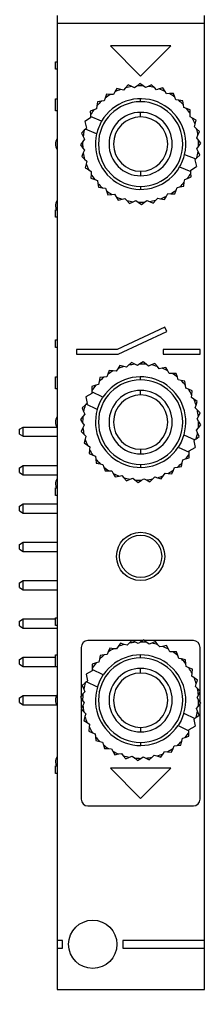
# Model space of a CAD drawing. Extents: x 93 to 105, y 84 to 213.
# Drawn here: x 92.6 to 104.9, y 84.3 to 148.5 of the extents above; entities that cross this region are included whole.
import ezdxf

# ---------------------------------------------------------------- set-up
doc = ezdxf.new("R2010")
doc.units = 0
doc.layers.get('0').update_dxf_attribs({"linetype": 'CONTINUOUS'})

msp = doc.modelspace()

# ---------------------------------------------------------------- linework, layer by layer
at = {"color": 7, "linetype": 'CONTINUOUS'}
for p, q in [((95.091, 148.795), (95.091, 148.295)), ((104.891, 148.295), (104.891, 148.795)), ((95.091, 148.295), (104.891, 148.295)), ((95.091, 148.295), (95.091, 87.545)), ((104.891, 87.545), (104.891, 148.295)), ((102.641, 146.79), (98.641, 146.79)), ((98.641, 146.79), (100.641, 144.79)), ((100.641, 144.79), (102.641, 146.79)), ((94.991, 145.24), (94.991, 145.74)), ((94.991, 145.74), (95.091, 145.74)), ((95.091, 145.24), (94.991, 145.24)), ((99.064, 143.967), (98.929, 143.739)), ((99.322, 143.908), (99.064, 143.967)), ((99.635, 144.007), (99.507, 143.865)), ((99.812, 144.203), (99.635, 144.007)), ((100.053, 144.095), (99.812, 144.203)), ((100.227, 144.017), (100.053, 144.095)), ((100.379, 144.131), (100.227, 144.017)), ((100.591, 144.29), (100.379, 144.131)), ((100.807, 144.137), (100.591, 144.29)), ((100.962, 144.027), (100.807, 144.137)), ((101.133, 144.109), (100.962, 144.027)), ((101.372, 144.223), (101.133, 144.109)), ((101.554, 144.03), (101.372, 144.223)), ((101.684, 143.892), (101.554, 144.03)), ((101.869, 143.939), (101.684, 143.892)), ((102.125, 144.005), (101.869, 143.939)), ((102.266, 143.78), (102.125, 144.005)), ((94.991, 142.49), (94.991, 143.29)), ((94.991, 143.29), (95.091, 143.29)), ((98.289, 143.339), (98.226, 143.159)), ((98.377, 143.588), (98.289, 143.339)), ((98.642, 143.581), (98.377, 143.588)), ((98.832, 143.575), (98.642, 143.581)), ((98.929, 143.739), (98.832, 143.575)), ((99.507, 143.865), (99.322, 143.908)), ((100.641, 143.09), (100.641, 143.29)), ((102.367, 143.619), (102.266, 143.78)), ((102.557, 143.629), (102.367, 143.619)), ((102.821, 143.644), (102.557, 143.629)), ((102.916, 143.396), (102.821, 143.644)), ((102.983, 143.219), (102.916, 143.396)), ((97.74, 142.821), (97.712, 142.633)), ((97.777, 143.083), (97.74, 142.821)), ((98.038, 143.128), (97.777, 143.083)), ((98.226, 143.159), (98.038, 143.128)), ((103.172, 143.191), (102.983, 143.219)), ((103.434, 143.154), (103.172, 143.191)), ((103.478, 142.893), (103.434, 143.154)), ((103.51, 142.705), (103.478, 142.893)), ((103.689, 142.642), (103.51, 142.705)), ((103.939, 142.554), (103.689, 142.642)), ((95.091, 142.49), (94.991, 142.49)), ((97.312, 142.017), (96.926, 141.775)), ((97.535, 142.565), (97.287, 142.471)), ((97.287, 142.471), (97.302, 142.207)), ((97.302, 142.207), (97.307, 142.108)), ((98.053, 141.809), (97.307, 142.108)), ((97.307, 142.108), (97.312, 142.017)), ((97.712, 142.633), (97.535, 142.565)), ((100.641, 142.09), (100.641, 142.39)), ((103.926, 142.099), (103.931, 142.289)), ((104.089, 142.002), (103.926, 142.099)), ((103.931, 142.289), (103.939, 142.554)), ((104.317, 141.867), (104.089, 142.002)), ((96.926, 141.775), (97.039, 141.334)), ((104.215, 141.424), (104.258, 141.609)), ((104.357, 141.296), (104.215, 141.424)), ((104.258, 141.609), (104.317, 141.867)), ((96.901, 141.204), (96.708, 141.022)), ((96.708, 141.022), (96.822, 140.783)), ((96.822, 140.783), (96.904, 140.611)), ((96.973, 141.272), (96.901, 141.204)), ((97.039, 141.334), (96.973, 141.272)), ((97.719, 140.973), (96.973, 141.272)), ((104.554, 141.119), (104.357, 141.296)), ((104.368, 140.704), (104.446, 140.878)), ((104.446, 140.878), (104.554, 141.119)), ((96.794, 140.456), (96.641, 140.241)), ((96.641, 140.241), (96.8, 140.029)), ((96.904, 140.611), (96.794, 140.456)), ((104.482, 140.552), (104.368, 140.704)), ((104.377, 139.969), (104.487, 140.124)), ((104.64, 140.34), (104.482, 140.552)), ((104.487, 140.124), (104.64, 140.34)), ((96.836, 139.703), (96.728, 139.461)), ((96.728, 139.461), (96.924, 139.284)), ((96.8, 140.029), (96.914, 139.876)), ((96.914, 139.876), (96.836, 139.703)), ((103.562, 139.607), (104.308, 139.309)), ((104.459, 139.798), (104.377, 139.969)), ((104.381, 139.377), (104.573, 139.559)), ((104.573, 139.559), (104.459, 139.798)), ((96.924, 139.284), (97.066, 139.157)), ((97.023, 138.972), (96.964, 138.714)), ((97.066, 139.157), (97.023, 138.972)), ((103.97, 138.564), (104.355, 138.806)), ((104.308, 139.309), (104.242, 139.247)), ((104.242, 139.247), (104.355, 138.806)), ((104.381, 139.377), (104.308, 139.309)), ((96.964, 138.714), (97.192, 138.579)), ((97.192, 138.579), (97.356, 138.482)), ((97.35, 138.291), (97.343, 138.027)), ((97.356, 138.482), (97.35, 138.291)), ((100.641, 138.49), (100.641, 138.19)), ((103.228, 138.772), (103.974, 138.473)), ((103.974, 138.473), (103.97, 138.564)), ((103.98, 138.374), (103.974, 138.473)), ((103.994, 138.11), (103.98, 138.374)), ((97.343, 138.027), (97.592, 137.939)), ((97.592, 137.939), (97.772, 137.875)), ((97.772, 137.875), (97.803, 137.688)), ((97.803, 137.688), (97.848, 137.427)), ((103.243, 137.453), (103.504, 137.497)), ((103.504, 137.497), (103.542, 137.759)), ((103.542, 137.759), (103.569, 137.948)), ((103.569, 137.948), (103.747, 138.015)), ((103.747, 138.015), (103.994, 138.11)), ((97.848, 137.427), (98.11, 137.389)), ((98.11, 137.389), (98.298, 137.362)), ((98.298, 137.362), (98.366, 137.184)), ((98.366, 137.184), (98.46, 136.937)), ((98.46, 136.937), (98.724, 136.951)), ((98.724, 136.951), (98.914, 136.961)), ((98.914, 136.961), (99.015, 136.8)), ((100.641, 137.49), (100.641, 137.29)), ((102.352, 136.842), (102.449, 137.005)), ((102.449, 137.005), (102.64, 137)), ((102.64, 137), (102.904, 136.992)), ((102.904, 136.992), (102.992, 137.242)), ((102.992, 137.242), (103.056, 137.421)), ((103.056, 137.421), (103.243, 137.453)), ((99.015, 136.8), (99.156, 136.576)), ((99.156, 136.576), (99.412, 136.642)), ((99.412, 136.642), (99.597, 136.689)), ((99.597, 136.689), (99.727, 136.55)), ((99.727, 136.55), (99.909, 136.358)), ((99.909, 136.358), (100.148, 136.472)), ((100.148, 136.472), (100.32, 136.554)), ((100.32, 136.554), (100.475, 136.444)), ((100.475, 136.444), (100.69, 136.291)), ((100.69, 136.291), (100.902, 136.449)), ((100.902, 136.449), (101.055, 136.563)), ((101.055, 136.563), (101.228, 136.485)), ((101.228, 136.485), (101.47, 136.377)), ((101.47, 136.377), (101.647, 136.574)), ((101.647, 136.574), (101.774, 136.716)), ((101.774, 136.716), (101.959, 136.673)), ((101.959, 136.673), (102.217, 136.614)), ((102.217, 136.614), (102.352, 136.842)), ((94.991, 135.44), (94.991, 135.94)), ((94.991, 135.94), (95.091, 135.94)), ((95.091, 135.44), (94.991, 135.44)), ((102.246, 128.155), (99.074, 126.675)), ((99.141, 126.375), (102.373, 127.883)), ((102.373, 127.883), (102.246, 128.155)), ((94.991, 126.825), (94.991, 127.325)), ((94.991, 127.325), (95.091, 127.325)), ((95.091, 126.825), (94.991, 126.825)), ((99.074, 126.675), (96.391, 126.675)), ((96.391, 126.675), (96.391, 126.375)), ((102.141, 126.675), (102.141, 126.375)), ((104.591, 126.675), (102.141, 126.675)), ((104.591, 126.375), (104.591, 126.675)), ((96.391, 126.375), (99.141, 126.375)), ((102.141, 126.375), (104.591, 126.375)), ((98.56, 125.292), (98.459, 125.047)), ((98.824, 125.27), (98.56, 125.292)), ((99.119, 125.412), (99.013, 125.254)), ((99.266, 125.632), (99.119, 125.412)), ((99.521, 125.559), (99.266, 125.632)), ((99.704, 125.506), (99.521, 125.559)), ((99.838, 125.641), (99.704, 125.506)), ((100.026, 125.828), (99.838, 125.641)), ((100.261, 125.707), (100.026, 125.828)), ((100.43, 125.619), (100.261, 125.707)), ((100.588, 125.725), (100.43, 125.619)), ((100.809, 125.872), (100.588, 125.725)), ((101.016, 125.707), (100.809, 125.872)), ((101.165, 125.589), (101.016, 125.707)), ((101.34, 125.661), (101.165, 125.589)), ((101.585, 125.762), (101.34, 125.661)), ((101.756, 125.56), (101.585, 125.762)), ((101.879, 125.415), (101.756, 125.56)), ((102.066, 125.452), (101.879, 125.415)), ((102.325, 125.503), (102.066, 125.452)), ((102.454, 125.272), (102.325, 125.503)), ((94.991, 124.075), (94.991, 124.875)), ((94.991, 124.875), (95.091, 124.875)), ((97.934, 124.82), (97.882, 124.561)), ((98.196, 124.85), (97.934, 124.82)), ((98.386, 124.872), (98.196, 124.85)), ((98.459, 125.047), (98.386, 124.872)), ((99.013, 125.254), (98.824, 125.27)), ((100.641, 124.675), (100.641, 124.875)), ((102.546, 125.105), (102.454, 125.272)), ((102.736, 125.105), (102.546, 125.105)), ((103.001, 125.105), (102.736, 125.105)), ((103.081, 124.853), (103.001, 125.105)), ((103.139, 124.672), (103.081, 124.853)), ((103.326, 124.634), (103.139, 124.672)), ((95.091, 124.075), (94.991, 124.075)), ((97.663, 124.316), (97.411, 124.235)), ((97.411, 124.235), (97.411, 123.971)), ((97.844, 124.374), (97.663, 124.316)), ((97.882, 124.561), (97.844, 124.374)), ((103.585, 124.582), (103.326, 124.634)), ((103.615, 124.32), (103.585, 124.582)), ((103.637, 124.13), (103.615, 124.32)), ((103.813, 124.057), (103.637, 124.13)), ((104.057, 123.956), (103.813, 124.057)), ((97.411, 123.78), (97.013, 123.56)), ((97.013, 123.56), (97.101, 123.114)), ((97.411, 123.971), (97.411, 123.871)), ((98.14, 123.533), (97.411, 123.871)), ((97.411, 123.871), (97.411, 123.78)), ((100.641, 123.675), (100.641, 123.975)), ((104.019, 123.503), (104.035, 123.692)), ((104.177, 123.397), (104.019, 123.503)), ((104.035, 123.692), (104.057, 123.956)), ((104.397, 123.25), (104.177, 123.397)), ((96.956, 122.991), (96.754, 122.82)), ((96.754, 122.82), (96.855, 122.575)), ((97.032, 123.055), (96.956, 122.991)), ((97.101, 123.114), (97.032, 123.055)), ((97.761, 122.716), (97.032, 123.055)), ((104.272, 122.812), (104.324, 122.995)), ((104.406, 122.678), (104.272, 122.812)), ((104.324, 122.995), (104.397, 123.25)), ((96.809, 122.25), (96.644, 122.043)), ((96.927, 122.399), (96.809, 122.25)), ((96.855, 122.575), (96.927, 122.399)), ((104.385, 122.086), (104.472, 122.255)), ((104.49, 121.928), (104.385, 122.086)), ((104.593, 122.49), (104.406, 122.678)), ((104.472, 122.255), (104.593, 122.49)), ((92.589, 121.399), (92.843, 121.545)), ((92.843, 120.936), (92.843, 121.545)), ((92.843, 121.545), (95.067, 121.545)), ((96.644, 122.043), (96.791, 121.823)), ((96.809, 121.496), (96.688, 121.26)), ((96.791, 121.823), (96.897, 121.665)), ((96.897, 121.665), (96.809, 121.496)), ((104.354, 121.351), (104.472, 121.5)), ((104.472, 121.5), (104.637, 121.707)), ((104.637, 121.707), (104.49, 121.928)), ((92.589, 121.082), (92.589, 121.399)), ((92.589, 121.082), (92.843, 120.936)), ((92.843, 120.936), (95.091, 120.936)), ((96.688, 121.26), (96.875, 121.073)), ((96.875, 121.073), (97.01, 120.938)), ((97.01, 120.938), (96.957, 120.756)), ((103.52, 121.034), (104.25, 120.696)), ((104.326, 120.76), (104.528, 120.931)), ((104.426, 121.175), (104.354, 121.351)), ((104.528, 120.931), (104.426, 121.175)), ((96.957, 120.756), (96.884, 120.501)), ((96.884, 120.501), (97.104, 120.354)), ((97.104, 120.354), (97.262, 120.248)), ((97.262, 120.248), (97.246, 120.058)), ((103.141, 120.218), (103.871, 119.879)), ((103.871, 119.97), (104.269, 120.191)), ((104.25, 120.696), (104.18, 120.637)), ((104.18, 120.637), (104.269, 120.191)), ((104.326, 120.76), (104.25, 120.696)), ((97.246, 120.058), (97.224, 119.795)), ((97.224, 119.795), (97.469, 119.693)), ((97.469, 119.693), (97.644, 119.62)), ((97.644, 119.62), (97.666, 119.431)), ((100.641, 120.075), (100.641, 119.775)), ((103.618, 119.435), (103.87, 119.515)), ((103.87, 119.78), (103.871, 119.879)), ((103.87, 119.515), (103.87, 119.78)), ((103.871, 119.879), (103.871, 119.97)), ((92.589, 118.859), (92.843, 119.005)), ((92.843, 118.396), (92.843, 119.005)), ((92.843, 119.005), (95.091, 119.005)), ((97.666, 119.431), (97.696, 119.168)), ((97.696, 119.168), (97.955, 119.116)), ((97.955, 119.116), (98.142, 119.079)), ((98.142, 119.079), (98.2, 118.898)), ((98.2, 118.898), (98.281, 118.646)), ((100.641, 119.075), (100.641, 118.875)), ((102.823, 118.703), (102.896, 118.879)), ((102.896, 118.879), (103.085, 118.901)), ((103.085, 118.901), (103.348, 118.931)), ((103.348, 118.931), (103.4, 119.19)), ((103.4, 119.19), (103.437, 119.377)), ((103.437, 119.377), (103.618, 119.435)), ((92.589, 118.542), (92.589, 118.859)), ((92.589, 118.542), (92.843, 118.396)), ((92.843, 118.396), (95.091, 118.396)), ((98.281, 118.646), (98.545, 118.646)), ((98.545, 118.646), (98.736, 118.645)), ((98.736, 118.645), (98.828, 118.479)), ((98.828, 118.479), (98.956, 118.247)), ((98.956, 118.247), (99.216, 118.299)), ((99.216, 118.299), (99.402, 118.336)), ((99.402, 118.336), (99.525, 118.19)), ((101.443, 118.11), (101.578, 118.244)), ((101.578, 118.244), (101.76, 118.192)), ((102.015, 118.119), (102.162, 118.339)), ((102.162, 118.339), (102.268, 118.497)), ((102.268, 118.497), (102.458, 118.481)), ((102.458, 118.481), (102.721, 118.459)), ((102.721, 118.459), (102.823, 118.703)), ((99.525, 118.19), (99.696, 117.988)), ((99.696, 117.988), (99.941, 118.09)), ((99.941, 118.09), (100.117, 118.162)), ((100.117, 118.162), (100.266, 118.044)), ((100.266, 118.044), (100.473, 117.879)), ((100.473, 117.879), (100.693, 118.026)), ((100.693, 118.026), (100.851, 118.131)), ((100.851, 118.131), (101.02, 118.044)), ((101.02, 118.044), (101.256, 117.923)), ((101.256, 117.923), (101.443, 118.11)), ((101.76, 118.192), (102.015, 118.119)), ((94.991, 117.025), (94.991, 117.525)), ((94.991, 117.525), (95.091, 117.525)), ((95.091, 117.025), (94.991, 117.025)), ((92.589, 116.319), (92.843, 116.465)), ((92.589, 116.002), (92.589, 116.319)), ((92.843, 115.856), (92.843, 116.465)), ((92.843, 116.465), (95.091, 116.465)), ((92.589, 116.002), (92.843, 115.856)), ((92.843, 115.856), (95.091, 115.856)), ((92.589, 113.779), (92.843, 113.925)), ((92.589, 113.462), (92.589, 113.779)), ((92.843, 113.316), (92.843, 113.925)), ((92.843, 113.925), (95.091, 113.925)), ((92.589, 113.462), (92.843, 113.316)), ((92.843, 113.316), (95.091, 113.316)), ((92.589, 111.239), (92.843, 111.385)), ((92.589, 110.922), (92.589, 111.239)), ((92.843, 110.776), (92.843, 111.385)), ((92.843, 111.385), (95.091, 111.385)), ((92.589, 110.922), (92.843, 110.776)), ((92.843, 110.776), (95.091, 110.776)), ((92.589, 108.699), (92.843, 108.845)), ((92.589, 108.382), (92.589, 108.699)), ((92.843, 108.236), (92.843, 108.845)), ((92.843, 108.845), (94.991, 108.845)), ((94.991, 108.41), (94.991, 108.91)), ((94.991, 108.91), (95.091, 108.91)), ((92.589, 108.382), (92.843, 108.236)), ((92.843, 108.236), (95.091, 108.236)), ((95.091, 108.41), (94.991, 108.41)), ((100.056, 107.41), (97.141, 107.41)), ((100.064, 107.419), (99.875, 107.233)), ((100.298, 107.295), (100.064, 107.419)), ((100.779, 107.41), (100.08, 107.41)), ((100.626, 107.31), (100.467, 107.206)), ((100.848, 107.455), (100.626, 107.31)), ((101.053, 107.288), (100.848, 107.455)), ((104.141, 107.41), (100.903, 107.41)), ((101.623, 107.338), (101.377, 107.239)), ((101.792, 107.134), (101.623, 107.338)), ((96.691, 106.96), (96.691, 103.722)), ((98.593, 106.897), (98.489, 106.653)), ((98.857, 106.872), (98.593, 106.897)), ((99.046, 106.855), (98.857, 106.872)), ((99.154, 107.012), (99.046, 106.855)), ((99.303, 107.23), (99.154, 107.012)), ((99.557, 107.155), (99.303, 107.23)), ((99.739, 107.1), (99.557, 107.155)), ((99.875, 107.233), (99.739, 107.1)), ((100.467, 107.206), (100.298, 107.295)), ((101.201, 107.168), (101.053, 107.288)), ((101.377, 107.239), (101.201, 107.168)), ((101.913, 106.988), (101.792, 107.134)), ((102.1, 107.023), (101.913, 106.988)), ((102.36, 107.072), (102.1, 107.023)), ((102.486, 106.839), (102.36, 107.072)), ((102.577, 106.672), (102.486, 106.839)), ((102.767, 106.67), (102.577, 106.672)), ((103.032, 106.667), (102.767, 106.67)), ((103.11, 106.414), (103.032, 106.667)), ((104.591, 104.045), (104.591, 106.96)), ((92.589, 106.159), (92.843, 106.305)), ((92.589, 105.842), (92.589, 106.159)), ((92.843, 105.696), (92.843, 106.305)), ((92.843, 106.305), (94.991, 106.305)), ((94.991, 105.66), (94.991, 106.46)), ((94.991, 106.46), (95.091, 106.46)), ((97.908, 106.172), (97.869, 105.986)), ((97.962, 106.431), (97.908, 106.172)), ((98.226, 106.459), (97.962, 106.431)), ((98.415, 106.478), (98.226, 106.459)), ((98.489, 106.653), (98.415, 106.478)), ((100.641, 106.26), (100.641, 106.46)), ((103.166, 106.232), (103.11, 106.414)), ((103.353, 106.193), (103.166, 106.232)), ((103.612, 106.139), (103.353, 106.193)), ((103.639, 105.875), (103.612, 106.139)), ((92.589, 105.842), (92.843, 105.696)), ((92.843, 105.696), (94.991, 105.696)), ((95.091, 105.66), (94.991, 105.66)), ((97.429, 105.397), (97.029, 105.18)), ((97.43, 105.488), (97.429, 105.397)), ((97.431, 105.587), (97.43, 105.488)), ((98.156, 105.142), (97.43, 105.488)), ((97.434, 105.852), (97.431, 105.587)), ((97.687, 105.93), (97.434, 105.852)), ((97.869, 105.986), (97.687, 105.93)), ((100.641, 105.26), (100.641, 105.56)), ((103.659, 105.686), (103.639, 105.875)), ((103.834, 105.612), (103.659, 105.686)), ((104.077, 105.508), (103.834, 105.612)), ((104.052, 105.244), (104.077, 105.508)), ((97.029, 105.18), (97.113, 104.733)), ((97.113, 104.733), (97.043, 104.675)), ((104.035, 105.055), (104.052, 105.244)), ((104.192, 104.947), (104.035, 105.055)), ((104.41, 104.798), (104.192, 104.947)), ((104.335, 104.544), (104.41, 104.798)), ((96.967, 104.612), (96.763, 104.443)), ((96.763, 104.443), (96.862, 104.197)), ((96.862, 104.197), (96.933, 104.02)), ((97.043, 104.675), (96.967, 104.612)), ((97.769, 104.329), (97.043, 104.675)), ((104.281, 104.362), (104.335, 104.544)), ((104.414, 104.226), (104.281, 104.362)), ((104.599, 104.037), (104.414, 104.226)), ((92.589, 103.619), (92.843, 103.765)), ((92.589, 103.302), (92.589, 103.619)), ((92.843, 103.156), (92.843, 103.765)), ((92.843, 103.765), (95.055, 103.765)), ((96.813, 103.873), (96.646, 103.667)), ((96.646, 103.667), (96.791, 103.446)), ((96.691, 103.599), (96.691, 102.9)), ((96.791, 103.446), (96.895, 103.286)), ((96.933, 104.02), (96.813, 103.873)), ((104.387, 103.634), (104.475, 103.803)), ((104.491, 103.475), (104.387, 103.634)), ((104.475, 103.803), (104.599, 104.037)), ((104.635, 103.253), (104.491, 103.475)), ((104.591, 103.322), (104.591, 104.021)), ((92.589, 103.302), (92.843, 103.156)), ((92.843, 103.156), (95.055, 103.156)), ((96.806, 103.118), (96.682, 102.884)), ((96.682, 102.884), (96.868, 102.695)), ((96.691, 102.876), (96.691, 96.91)), ((96.895, 103.286), (96.806, 103.118)), ((104.349, 102.9), (104.468, 103.048)), ((104.42, 102.724), (104.349, 102.9)), ((104.468, 103.048), (104.635, 103.253)), ((104.591, 96.91), (104.591, 103.198)), ((96.868, 102.695), (97.001, 102.559)), ((96.946, 102.376), (96.871, 102.123)), ((97.001, 102.559), (96.946, 102.376)), ((103.512, 102.591), (104.238, 102.246)), ((104.238, 102.246), (104.168, 102.188)), ((104.168, 102.188), (104.252, 101.741)), ((104.314, 102.309), (104.238, 102.246)), ((104.314, 102.309), (104.518, 102.478)), ((104.518, 102.478), (104.42, 102.724)), ((96.871, 102.123), (97.089, 101.973)), ((97.089, 101.973), (97.246, 101.866)), ((97.229, 101.677), (97.204, 101.413)), ((97.246, 101.866), (97.229, 101.677)), ((100.641, 101.66), (100.641, 101.36)), ((103.125, 101.779), (103.851, 101.433)), ((103.851, 101.433), (103.852, 101.524)), ((103.852, 101.524), (104.252, 101.741)), ((97.204, 101.413), (97.448, 101.309)), ((97.448, 101.309), (97.623, 101.235)), ((97.623, 101.235), (97.642, 101.045)), ((97.642, 101.045), (97.67, 100.782)), ((103.373, 100.748), (103.412, 100.935)), ((103.412, 100.935), (103.594, 100.991)), ((103.594, 100.991), (103.847, 101.069)), ((103.847, 101.069), (103.85, 101.334)), ((103.85, 101.334), (103.851, 101.433)), ((97.67, 100.782), (97.929, 100.728)), ((97.929, 100.728), (98.115, 100.688)), ((98.115, 100.688), (98.171, 100.507)), ((98.171, 100.507), (98.249, 100.254)), ((98.249, 100.254), (98.514, 100.251)), ((98.514, 100.251), (98.704, 100.249)), ((98.704, 100.249), (98.795, 100.082)), ((100.641, 100.66), (100.641, 100.46)), ((102.688, 100.024), (102.792, 100.267)), ((102.792, 100.267), (102.866, 100.442)), ((102.866, 100.442), (103.056, 100.462)), ((103.056, 100.462), (103.319, 100.489)), ((103.319, 100.489), (103.373, 100.748)), ((98.795, 100.082), (98.921, 99.849)), ((98.921, 99.849), (99.181, 99.898)), ((99.181, 99.898), (99.368, 99.933)), ((99.368, 99.933), (99.489, 99.787)), ((99.489, 99.787), (99.658, 99.583)), ((99.658, 99.583), (99.904, 99.681)), ((99.904, 99.681), (100.081, 99.752)), ((100.081, 99.752), (100.228, 99.633)), ((100.228, 99.633), (100.434, 99.466)), ((100.434, 99.466), (100.655, 99.61)), ((100.655, 99.61), (100.815, 99.714)), ((100.815, 99.714), (100.983, 99.626)), ((100.983, 99.626), (101.217, 99.502)), ((101.217, 99.502), (101.406, 99.687)), ((101.406, 99.687), (101.542, 99.82)), ((101.542, 99.82), (101.725, 99.766)), ((101.725, 99.766), (101.978, 99.691)), ((101.978, 99.691), (102.128, 99.909)), ((102.128, 99.909), (102.235, 100.066)), ((102.235, 100.066), (102.424, 100.049)), ((102.424, 100.049), (102.688, 100.024)), ((94.991, 98.61), (94.991, 99.11)), ((94.991, 99.11), (95.091, 99.11)), ((98.641, 98.96), (100.641, 96.96)), ((102.641, 98.96), (98.641, 98.96)), ((100.641, 96.96), (102.641, 98.96)), ((95.091, 98.61), (94.991, 98.61)), ((97.141, 96.46), (104.141, 96.46)), ((95.091, 87.545), (95.091, 87.045)), ((95.461, 87.545), (95.091, 87.545)), ((95.461, 87.045), (95.461, 87.545)), ((99.461, 87.545), (99.461, 87.045)), ((104.891, 87.545), (99.461, 87.545)), ((104.891, 87.045), (104.891, 87.545)), ((95.091, 87.045), (95.461, 87.045)), ((95.091, 87.045), (95.091, 84.295)), ((99.461, 87.045), (104.891, 87.045)), ((104.891, 84.295), (104.891, 87.045)), ((95.091, 84.295), (104.891, 84.295))]:
    msp.add_line(p, q, dxfattribs=at)
at = {"color": 7, "linetype": 'CONTINUOUS', "flags": 128}
for points in [[(94.991, 136.19), (95.005, 136.044), (95.034, 135.94)], [(97.761, 122.716), (97.955, 123.213), (98.14, 123.533)], [(103.52, 121.034), (103.326, 120.538), (103.141, 120.218)], [(94.991, 117.775), (95.005, 117.629), (95.034, 117.525)], [(97.769, 104.329), (97.955, 104.798), (98.156, 105.142)], [(103.512, 102.591), (103.326, 102.123), (103.125, 101.779)], [(94.991, 99.36), (95.005, 99.214), (95.034, 99.11)]]:
    msp.add_lwpolyline(points, dxfattribs=at)
at = {"color": 7, "linetype": 'CONTINUOUS'}
for centre, radius in [((100.641, 112.985), 1.6), ((100.641, 112.985), 1.4), ((97.461, 87.295), 1.6)]:
    msp.add_circle(centre, radius, dxfattribs=at)
for centre, radius, start, end in [((100.641, 140.29), 3.85, 98.77933, 105.14709), ((100.641, 140.29), 3.85, 87.52933, 93.89709), ((100.641, 140.29), 3.85, 76.27933, 82.64709), ((100.641, 140.29), 3.85, 65.02933, 71.39709), ((100.641, 140.29), 3, 346.84014, 149.58628), ((100.641, 140.29), 3.85, 121.27933, 127.64709), ((100.641, 140.29), 3.85, 110.02933, 116.39709), ((100.641, 140.29), 3.85, 53.77933, 60.14709), ((100.641, 140.29), 3.85, 132.52933, 138.89709), ((100.641, 140.29), 2.8, 90, 270), ((100.641, 140.29), 2.8, 270, 90), ((100.641, 140.29), 3.85, 42.52933, 48.89709), ((100.641, 140.29), 3.85, 31.27933, 37.64709), ((100.641, 140.29), 3.85, 143.77933, 150.14709), ((100.641, 140.29), 2.1, 90, 270), ((100.641, 140.29), 1.8, 90, 270), ((100.641, 140.29), 2.1, 270, 90), ((100.641, 140.29), 1.8, 270, 90), ((100.641, 140.29), 3.85, 20.02933, 26.39709), ((100.641, 140.29), 3, 149.58628, 166.84014), ((100.641, 140.29), 3.85, 166.27933, 172.64709), ((100.641, 140.29), 3, 166.84014, 329.58628), ((100.641, 140.29), 3.85, 8.77933, 15.14709), ((95.741, 140.29), 0.75, 150.07357, 180), ((95.741, 140.29), 0.75, 180, 209.92643), ((100.641, 140.29), 3.85, 177.52933, 183.89709), ((100.641, 140.29), 3.85, 357.52933, 3.89709), ((100.641, 140.29), 3.85, 188.77933, 195.14709), ((100.641, 140.29), 3, 329.58628, 346.84014), ((100.641, 140.29), 3.85, 346.27933, 352.64709), ((100.641, 140.29), 3.85, 200.02933, 206.39709), ((100.641, 140.29), 3.85, 211.27933, 217.64709), ((100.641, 140.29), 3.85, 323.77933, 330.14709), ((100.641, 140.29), 3.85, 222.52933, 228.89709), ((100.641, 140.29), 3.85, 312.52933, 318.89709), ((100.641, 140.29), 3.85, 233.77933, 240.14709), ((100.641, 140.29), 3.85, 301.27933, 307.64709), ((95.741, 136.19), 0.75, 150.07357, 180), ((100.641, 140.29), 3.85, 245.02933, 251.39709), ((100.641, 140.29), 3.85, 256.27933, 262.64709), ((100.641, 140.29), 3.85, 267.52933, 273.89709), ((100.641, 140.29), 3.85, 278.77933, 285.14709), ((100.641, 140.29), 3.85, 290.02933, 296.39709), ((100.641, 121.875), 3.85, 106.90868, 113.27644), ((100.641, 121.875), 3.85, 95.65868, 102.02644), ((100.641, 121.875), 3.85, 84.40868, 90.77644), ((100.641, 121.875), 3.85, 73.15868, 79.52644), ((100.641, 121.875), 3.85, 61.90868, 68.27644), ((100.641, 121.875), 2.8, 90, 270), ((100.641, 121.875), 3.85, 129.40868, 135.77644), ((100.641, 121.875), 3, 343.71949, 146.46563), ((100.641, 121.875), 3.85, 118.15868, 124.52644), ((100.641, 121.875), 2.8, 270, 90), ((100.641, 121.875), 3.85, 50.65868, 57.02644), ((100.641, 121.875), 3.85, 140.65868, 147.02644), ((100.641, 121.875), 3.85, 39.40868, 45.77644), ((100.641, 121.875), 3.85, 28.15868, 34.52644), ((100.641, 121.875), 2.1, 90, 270), ((100.641, 121.875), 1.8, 90, 270), ((100.641, 121.875), 2.1, 270, 90), ((100.641, 121.875), 1.8, 270, 90), ((100.641, 121.875), 3.85, 16.90868, 23.27644), ((100.641, 121.875), 3.85, 163.15868, 169.52644), ((95.741, 121.875), 0.75, 150.07357, 180), ((100.641, 121.875), 3.85, 174.40868, 180.77644), ((100.641, 121.875), 3, 163.71949, 326.46563), ((100.641, 121.875), 3.85, 5.65868, 12.02644), ((95.741, 121.875), 0.75, 180, 209.92643), ((100.641, 121.875), 3.85, 185.65868, 192.02644), ((100.641, 121.875), 3.85, 354.40868, 0.77644), ((100.641, 121.875), 3.85, 343.15868, 349.52644), ((100.641, 121.875), 3.85, 196.90868, 203.27644), ((100.641, 121.875), 3.85, 208.15868, 214.52644), ((100.641, 121.875), 3.85, 320.65868, 327.02644), ((100.641, 121.875), 3.85, 219.40868, 225.77644), ((100.641, 121.875), 3.85, 230.65868, 237.02644), ((100.641, 121.875), 3.85, 309.40868, 315.77644), ((100.641, 121.875), 3.85, 241.90868, 248.27644), ((100.641, 121.875), 3.85, 286.90868, 293.27644), ((100.641, 121.875), 3.85, 298.15868, 304.52644), ((95.741, 117.775), 0.75, 150.07357, 180), ((100.641, 121.875), 3.85, 253.15868, 259.52644), ((100.641, 121.875), 3.85, 264.40868, 270.77644), ((100.641, 121.875), 3.85, 275.65868, 282.02644), ((97.141, 106.96), 0.45, 90, 180), ((100.641, 103.46), 3.85, 83.85131, 90.21906), ((104.141, 106.96), 0.45, 0, 90), ((100.641, 103.46), 3.85, 117.60131, 123.96906), ((100.641, 103.46), 3.85, 106.35131, 112.71906), ((100.641, 103.46), 3.85, 95.10131, 101.46906), ((100.641, 103.46), 3.85, 72.60131, 78.96906), ((100.641, 103.46), 3.85, 61.35131, 67.71906), ((100.641, 103.46), 3.85, 50.10131, 56.46906), ((100.641, 103.46), 2.8, 90, 270), ((100.641, 103.46), 3.85, 128.85131, 135.21906), ((100.641, 103.46), 3, 343.16211, 145.90826), ((100.641, 103.46), 2.8, 270, 90), ((100.641, 103.46), 3.85, 38.85131, 45.21906), ((100.641, 103.46), 3.85, 140.10131, 146.46906), ((100.641, 103.46), 2.1, 90, 270), ((100.641, 103.46), 2.1, 270, 90), ((100.641, 103.46), 3.85, 27.60131, 33.96906), ((100.641, 103.46), 1.8, 90, 270), ((100.641, 103.46), 1.8, 270, 90), ((100.641, 103.46), 3.85, 16.35131, 22.71906), ((100.641, 103.46), 3.85, 162.60131, 168.96906), ((100.641, 103.46), 3, 163.16211, 325.90826), ((100.641, 103.46), 3.85, 5.10131, 11.46906), ((95.741, 103.46), 0.75, 150.07357, 180), ((95.741, 103.46), 0.75, 180, 209.92643), ((100.641, 103.46), 3.85, 173.85131, 180.21906), ((100.641, 103.46), 3.85, 353.85131, 0.21906), ((100.641, 103.46), 3.85, 185.10131, 191.46906), ((100.641, 103.46), 3.85, 196.35131, 202.71906), ((100.641, 103.46), 3.85, 342.60131, 348.96906), ((100.641, 103.46), 3.85, 207.60131, 213.96906), ((100.641, 103.46), 3.85, 218.85131, 225.21906), ((100.641, 103.46), 3.85, 320.10131, 326.46906), ((100.641, 103.46), 3.85, 230.10131, 236.46906), ((100.641, 103.46), 3.85, 297.60131, 303.96906), ((100.641, 103.46), 3.85, 308.85131, 315.21906), ((95.741, 99.36), 0.75, 150.07357, 180), ((100.641, 103.46), 3.85, 241.35131, 247.71906), ((100.641, 103.46), 3.85, 252.60131, 258.96906), ((100.641, 103.46), 3.85, 263.85131, 270.21906), ((100.641, 103.46), 3.85, 275.10131, 281.46906), ((100.641, 103.46), 3.85, 286.35131, 292.71906), ((97.141, 96.91), 0.45, 180, 270), ((104.141, 96.91), 0.45, 270, 0)]:
    msp.add_arc(centre, radius, start, end, dxfattribs=at)

doc.saveas('drawing.dxf')
